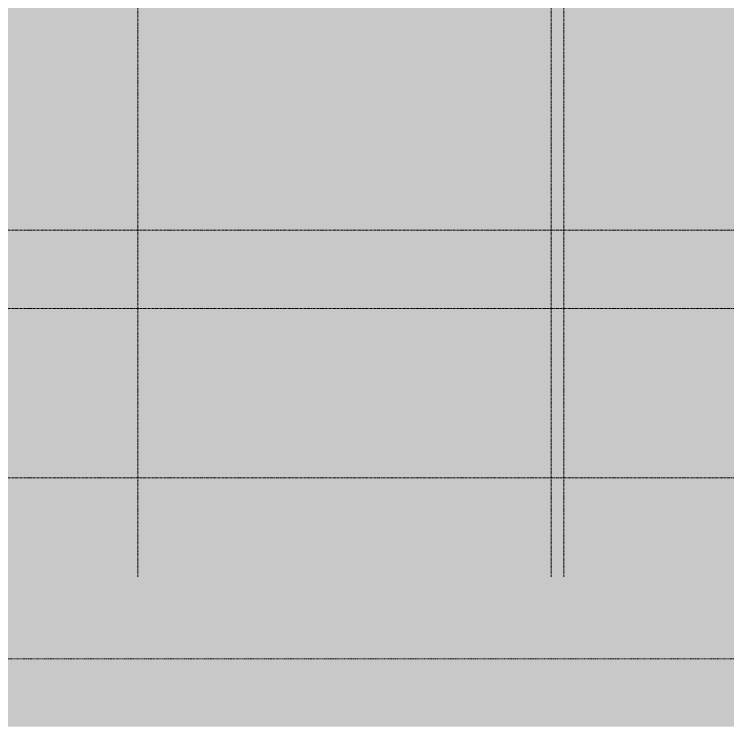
# Model space of a CAD drawing. Header units: inches. Extents: x -3219 to -1869, y -243 to 478.
# Drawn here: x -2738.7 to -2587.1, y -196.9 to -45.5 of the extents above; entities that cross this region are included whole.
import ezdxf

# ---------------------------------------------------------------- set-up
doc = ezdxf.new("R2010")
doc.units = ezdxf.units.IN
doc.header["$MEASUREMENT"] = 0
doc.linetypes.add('Aligning Line 1_8_', pattern=[0.25, 0.125, -0.125])
doc.linetypes.add('Grid Line 1_2_', pattern=[0.875, 0.5, -0.125, 0.125, -0.125])
for name, color, linetype, lineweight in [('A-FLOR-LEVL-1', 51, 'Grid Line 1_2_', 9), ('C-TOPO', 7, 'Continuous', 9), ('G-ANNO-SYMB', 111, 'Aligning Line 1_8_', 9), ('S-GRID-1', 1, 'Grid Line 1_2_', 9)]:
    doc.layers.add(name, color=color, linetype=linetype, lineweight=lineweight)

msp = doc.modelspace()

# ---------------------------------------------------------------- hatches: boundary and pattern name
at = {"layer": 'C-TOPO'}
h = msp.add_hatch(color=256, dxfattribs=at)
h.paths.add_polyline_path([(-3080.314, -196.939), (-1985.519, -196.939), (-1985.519, 15.05), (-1997.715, 13.747), (-2038.53, 9.08), (-2079.076, 6), (-2111.778, 3.639), (-2184.718, 0), (-2211.996, -1.86), (-2275.971, -6), (-2286.337, -6), (-2297.005, -7.74), (-2350.171, -11.147), (-2392.049, -18), (-2468.272, -18), (-2513.68, -25.388), (-2518.165, -25.388), (-2520.546, -25.806), (-2575.284, -30), (-2629.284, -30), (-2674.083, -37.229), (-2675.985, -37.968), (-2681.216, -41.373), (-2750.598, -42), (-2800.029, -42), (-2834.184, -49.132), (-2883.72, -54), (-2941.045, -64.254), (-2977.619, -74.089), (-2992.882, -77.133), (-2996.946, -78), (-3006.295, -79.538), (-3080.314, -96.617), (-3107.158, -102.145), (-3108.086, -102), (-3112.932, -105.72), (-3146.203, -131.231), (-3146.203, -196.939), (-3143.268, -196.939)], flags=0)
h.paths.add_polyline_path([(-2281.08, -131.985), (-2281.726, -131.962), (-2282.345, -131.898), (-2282.932, -131.724), (-2283.46, -131.45), (-2283.955, -131.016), (-2284.231, -130.657), (-2284.443, -130.134), (-2284.506, -129.678), (-2284.436, -129.178), (-2284.231, -128.704), (-2283.899, -128.282), (-2283.459, -127.931), (-2282.931, -127.669), (-2282.286, -127.505), (-2281.698, -127.462), (-2281.08, -127.484), (-2280.461, -127.548), (-2279.873, -127.722), (-2279.346, -127.996), (-2278.906, -128.358), (-2278.574, -128.789), (-2278.369, -129.267), (-2278.299, -129.769), (-2278.369, -130.269), (-2278.574, -130.742), (-2278.906, -131.164), (-2279.346, -131.515), (-2279.873, -131.777), (-2280.461, -131.936)], flags=0)
h.paths.add_polyline_path([(-2219.967, -127.183), (-2220.563, -127.077), (-2221, -126.912), (-2221.395, -126.646), (-2221.69, -126.306), (-2221.871, -125.903), (-2221.932, -125.455), (-2221.852, -124.908), (-2221.617, -124.352), (-2221.238, -123.813), (-2220.734, -123.318), (-2220.13, -122.894), (-2218.56, -122.138), (-2217.86, -121.914), (-2217.119, -121.812), (-2216.638, -121.808), (-2216.083, -121.9), (-2215.61, -122.078), (-2215.213, -122.346), (-2214.899, -122.731), (-2214.737, -123.105), (-2214.678, -123.536), (-2214.758, -124.083), (-2214.994, -124.641), (-2215.375, -125.181), (-2215.88, -125.675), (-2216.485, -126.1), (-2218.042, -126.85), (-2218.75, -127.077), (-2219.458, -127.178), (-2219.942, -127.183)], flags=0)

# ---------------------------------------------------------------- linework, layer by layer
at = {"layer": 'A-FLOR-LEVL-1'}
for p, q in [((-1935.479, -91.375), (-3194.57, -91.375)), ((-1935.479, -108), (-3194.57, -108)), ((-1935.479, -144), (-3194.57, -144))]:
    msp.add_line(p, q, dxfattribs=at)
at = {"layer": 'G-ANNO-SYMB'}
msp.add_line((-2876.845, -182.483), (-1983.837, -182.483), dxfattribs=at)
at = {"layer": 'S-GRID-1'}
for p, q in [((-2712.462, -165.074), (-2712.462, 454.145)), ((-2624.587, -165.074), (-2624.587, 454.145)), ((-2621.899, -165.074), (-2621.899, 454.145))]:
    msp.add_line(p, q, dxfattribs=at)

doc.saveas('drawing.dxf')
